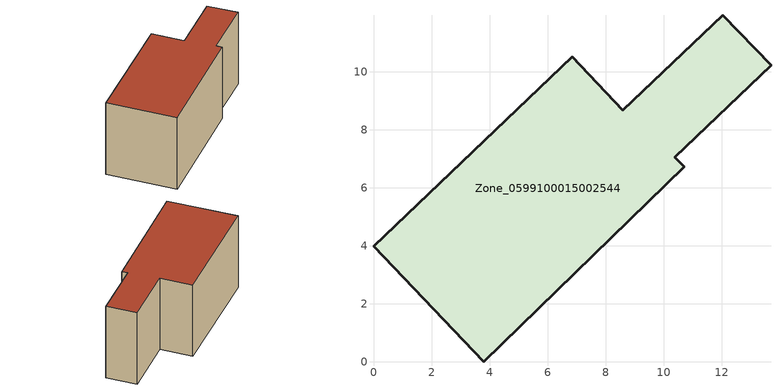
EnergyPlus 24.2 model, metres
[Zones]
Zone_0599100015002544
 floor ground (C_G): 3.8,0 0,3.99 6.84,10.52 8.59,8.67 12.02,11.95 13.69,10.22 10.38,7.05 10.7,6.72 z0.82
 wall outside (C_F): 10.38,7.05 13.69,10.22 12.02,11.95 8.59,8.67 6.84,10.52 0,3.99 3.8,0 10.7,6.72 10.38,7.05 z0.82:7.05
 roof outside (C_R): 3.8,0 10.7,6.72 10.38,7.05 13.69,10.22 12.02,11.95 8.59,8.67 6.84,10.52 0,3.99 z7.05
[BUILDING]
Pand.0599100015002544: North Axis=0; Terrain=City; Loads Convergence Tolerance Value=0.04; Temperature Convergence Tolerance Value=0.4; Solar Distribution=FullExterior; Maximum Number of Warmup Days=25; Minimum Number of Warmup Days=1
[Site:Location]
Rotterdam.The.Hague.AP_ZH_NLD Design_Conditions: Latitude=51.96; Longitude=4.45; Time Zone=1; Elevation=-4.5
[SITE:GROUNDTEMPERATURE:BUILDINGSURFACE]
18, 18, 18, 18, 18, 18, 18, 18, 18, 18, 18, 18
[MATERIAL] Thermal Absorptance=0.9; Solar Absorptance=0.7; Visible Absorptance=0.7
Name | Roughness | Thickness | Conductivity | Density | Specific Heat
G.TC.1975-1991 | MediumSmooth | 0.15 | 0.288461 | 540 | 1210
F.TC.1975-1991 | Rough | 0.3 | 0.230769 | 1920 | 840
R.TC.1975-1991 | MediumRough | 0.2 | 0.153846 | 1500 | 1000
[CONSTRUCTION]
C_G: G.TC.1975-1991
C_F: F.TC.1975-1991
C_R: R.TC.1975-1991
[ZONE]
Zone_0599100015002544: Type=1; Multiplier=1; Ceiling Height=Autocalculate; Volume=Autocalculate; Floor Area=autocalculate; Part of Total Floor Area=Yes
[ZONEINFILTRATION:DESIGNFLOWRATE]
Infil_Zone_0599100015002544: Zone or ZoneList or Space or SpaceList=Zone_0599100015002544; Schedule=AlwaysOn; Design Flow Rate Calculation Method=Flow/Area; Flow Rate per Floor Area=0.003; Constant Term Coefficient=1; Temperature Term Coefficient=0; Velocity Term Coefficient=0; Velocity Squared Term Coefficient=0
[HVACTEMPLATE:ZONE:IDEALLOADSAIRSYSTEM]
Zone_0599100015002544: Maximum Heating Supply Air Temperature=50; Minimum Cooling Supply Air Temperature=13; Maximum Heating Supply Air Humidity Ratio=0.0156; Minimum Cooling Supply Air Humidity Ratio=0.0077; Heating Limit=NoLimit; Cooling Limit=NoLimit; Dehumidification Control Type=ConstantSensibleHeatRatio; Cooling Sensible Heat Ratio=0.7; Dehumidification Setpoint=60; Humidification Control Type=None; Humidification Setpoint=30; Outdoor Air Method=None; Outdoor Air Flow Rate per Person=0.00944; Outdoor Air Flow Rate per Zone Floor Area=0; Outdoor Air Flow Rate per Zone=0; Demand Controlled Ventilation Type=None; Outdoor Air Economizer Type=NoEconomizer; Heat Recovery Type=None; Sensible Heat Recovery Effectiveness=0.7; Latent Heat Recovery Effectiveness=0.65
[ZONECONTROL:THERMOSTAT]
ThermostatControl_Zone_0599100015002544: Zone or ZoneList=Zone_0599100015002544; Control Type Schedule=DualSetpointControlType; Control 1=Thermostat_Zone_0599100015002544; Temperature Difference Between Cutout And Setpoint=0
[THERMOSTATSETPOINT:DUALSETPOINT]
Thermostat_Zone_0599100015002544: Heating Setpoint Temperature Schedule=HeatingSetpoint_Zone_0599100015002544; Cooling Setpoint Temperature Schedule=CoolingSetpoint_Zone_0599100015002544
[SCHEDULE:COMPACT]
HeatingSetpoint_Zone_0599100015002544: Through: 12/31, For: AllDays, Until: 24:00, 21
CoolingSetpoint_Zone_0599100015002544: Through: 12/31, For: AllDays, Until: 24:00, 24
DualSetpointControlType: Through: 12/31, For: AllDays, Until: 24:00, 4
AlwaysOn: Through: 12/31, For: AllDays, Until: 24:00, 1
